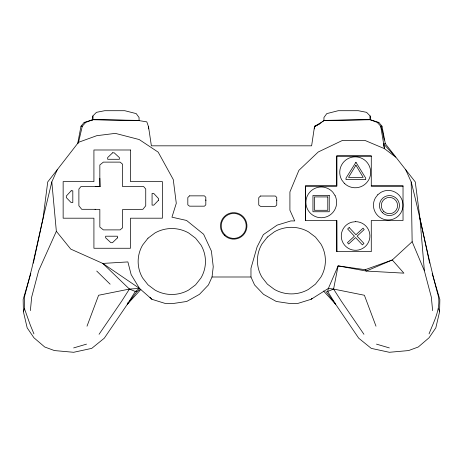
<?xml version="1.0" encoding="UTF-8"?>
<svg xmlns="http://www.w3.org/2000/svg" width="463" height="463" viewBox="0 0 463 463"><rect width="100%" height="100%" fill="white"/><g stroke="black" fill="none" stroke-linecap="round" stroke-linejoin="round"><path stroke-width="0.69" d="M91.072 120.739L92.797 119.732L92.866 115.964L96.437 112.33L104.696 110.709L124.79 110.709L136.226 113.614L139.056 117.498L139.056 120.6L146.823 121.879L148.542 126.781L151.378 145.828L311.622 145.828L314.458 126.781L323.944 120.6L370.203 119.732L378.844 122.423L382.004 126.208L385.338 143.715L415.265 181.918L419.982 218.507L424.368 270.791L431.342 297.171L432.616 310.604M405.698 169.666L411.19 181.918L412.145 241.703L392.265 259.986L365.185 269.692L338.1 265.884L328.383 288.414L327.7 291.453L335.461 304.006L358.721 338.21L371.268 348.379L389.348 352.291L408.586 350.566L418.274 347.001L429.051 337.787L435.822 327.868L439.59 311.755L439.85 299.515L432.182 273.564M30.384 310.604L31.658 297.171L38.632 270.791L56.353 231.286L51.81 181.918L57.302 169.666L78.531 142.297L82.298 126.208L85.707 122.423L92.797 119.732L139.056 120.6M56.353 231.286L70.735 249.088L102.792 263.43L139.496 288.414L151.916 299.306L164.95 303.363L174.065 303.363L186.728 301.471L199.466 294.346L208.425 284.959L212.031 276.996L213.246 266.746L211.412 251.079L203.622 234.249L186.566 220.452L171.952 217.182L176.287 203.298L173.26 179.528L158.196 152.159L139.213 139.542L115.339 133.373L96.744 135.694L78.531 142.297M92.797 119.732L84.156 122.423L80.996 126.208L77.662 143.715L78.421 142.656M363.941 334.298L341.341 301.216L333.58 289.068L338.1 265.884L366.274 271.058L403.892 273.153L392.265 259.986L366.274 271.058L365.185 269.692M33.336 263.169L43.018 218.507L51.81 181.918M30.818 273.564L23.15 299.515L23.41 311.755L27.178 327.868L33.949 337.787L44.726 347.001L54.414 350.566L73.652 352.291L91.732 348.379L104.279 338.21L127.539 304.006L135.3 291.453L139.496 288.414L131.162 274.652L127.881 261.919L102.792 263.43L129.42 289.068L135.3 291.453L137.007 291.453L140.625 289.172M127.933 302.79L127.539 304.006L140.879 289.45M23.41 311.755L24.47 308.711L24.47 296.87L31.825 268.459L43.018 218.507L47.735 181.918L57.302 169.666M411.19 181.918C420.96 220.081 428.113 258.869 438.53 296.87C440.429 310.088 433.6 321.935 429.051 333.892M87.003 326.195L98.613 295.255L129.42 289.068L139.496 288.414M128.234 302.761L127.539 304.006L137.007 291.453M129.42 289.068L121.659 301.216L99.059 334.298M384.556 139.612L384.18 140.046L382.386 130.844L380.702 126.208L377.293 122.423L370.203 119.732L370.134 115.964L366.563 112.33L358.304 110.709L338.21 110.709L326.774 113.614L323.944 117.498L323.944 120.6L322.3 121.879M385.338 143.715L383.445 143.715L395.79 157.2L384.469 148.664L364.798 140.37L342.591 140.37L318.237 151.991L298.89 170.355L289.913 191.919L289.913 210.208L294.734 220.926L290.886 220.926L277.111 225.14L263.349 234.631L257.081 246.935L250.969 268.297L250.969 276.996L254.575 284.959L263.534 294.346L276.272 301.471L288.935 303.363L298.05 303.363L311.084 299.306L312.045 298.27M320.338 123.332L321.281 122.649M311.084 299.306L328.383 288.414L333.58 289.068L364.387 295.255L375.997 326.195M314.458 126.208L319.869 123.679L314.458 126.781L314.458 128.899M327.7 291.453L333.58 289.068M73.652 347.921L86.512 344.136M323.944 120.415L370.192 119.547M100.095 186.502L95.262 186.589L100.095 186.502L99.84 178.278M84.156 122.423L85.707 122.423M377.293 122.423L378.844 122.423M80.996 126.208L82.298 126.208M382.004 126.208L380.702 126.208L384.469 148.664L383.59 144.421M403.036 186.3L371.28 186.3L371.28 156.315L336.832 156.315L336.832 186.3L305.528 186.3L305.528 220.504L336.832 220.504L336.832 251.652L371.28 251.652L371.28 220.504L403.036 220.504L403.03 185.692L371.28 185.692M95.442 209.317L81.719 209.305L78.884 205.769L78.884 189.026L80.95 186.589L99.84 186.589L99.84 164.961L103.376 162.119L120.12 162.119L122.556 164.186L122.556 186.589L143.68 186.589L145.741 189.026L145.741 205.769L142.905 209.305L122.556 209.525L122.556 227.831L120.12 229.891L103.376 229.891L99.84 227.055L99.84 209.455L95.042 209.317M212.031 276.996L250.969 276.996M92.803 119.547L139.056 120.432M376.488 344.136L389.348 347.921M96.726 271.058L110.13 284.178M149.995 297.229L151.916 299.306M323.55 291.013L335.461 304.006L334.766 302.761M325.993 291.453L335.461 304.006M412.145 241.703L424.368 270.791M33.949 333.892L30.384 325.281L24.47 308.711M276.666 200.12L276.88 200.699M205.74 199.947L205.954 200.525M438.53 308.711L439.59 311.755M419.982 218.507L429.664 263.169M305.528 220.504L305.412 185.692L336.751 185.692L336.751 155.672L371.239 155.672L371.28 156.315M336.832 251.652L336.751 220.504M370.134 115.964L370.134 118.545M148.542 126.781L148.542 128.899M92.866 115.964L92.866 118.545M355.943 162.253L346 178.105L346 179.621L365.712 179.621L365.712 178.105L355.943 162.253M355.92 165.204L348.523 177.387L363.189 177.387L355.92 165.204M377.773 194.755L375.429 197.817A14.775 14.775 0 0 0 385.656 219.757A14.775 14.775 0 0 0 402.775 202.638A14.775 14.775 0 0 0 380.835 192.405L377.773 194.755M148.004 238.19L142.65 245.02A32.416 32.416 0 0 0 142.65 277.991L148.004 284.82L154.972 290.064A34.239 34.239 0 0 0 188.626 290.058L195.6 284.82L200.948 277.991A32.416 32.416 0 0 0 200.954 245.014L195.6 238.19L188.632 232.947A34.239 34.239 0 0 0 154.972 232.953L148.004 238.19M267.382 237.062L261.983 243.96A32.728 32.728 0 0 0 261.977 277.256L267.382 284.149L274.42 289.439A34.575 34.575 0 0 0 308.404 289.439L315.442 284.149L320.842 277.25A32.728 32.728 0 0 0 320.847 243.955L315.442 237.062L308.404 231.772A34.575 34.575 0 0 0 274.42 231.772L267.382 237.062M71.169 190.797L66.319 196.028L66.319 197.597L71.07 202.522L72.813 202.522L72.813 190.797L71.169 190.797M158.56 200.19L153.809 205.121L152.067 205.121L152.067 193.395L153.71 193.395L158.56 198.621L158.56 200.19M189.517 195.849L187.816 197.551L187.816 204.82L189.517 206.174L204.461 206.174L205.815 204.82L205.815 197.261L204.397 195.849L189.517 195.849M260.443 196.017L258.742 197.724L258.742 204.993L260.443 206.342L275.387 206.342L276.741 204.993L276.741 197.429L275.329 196.017L260.443 196.017M112.619 152.796L107.688 157.547L107.688 159.284L119.413 159.284L119.413 157.646L114.187 152.796L112.619 152.796M117.388 237.941L112.463 242.693L110.888 242.693L105.662 237.843L105.662 236.205L117.388 236.205L117.388 237.941M349.166 227.536L347.62 228.977L354.398 236.194L347.481 242.624L348.633 244.018L355.549 237.588L362.407 244.881L363.953 243.44L357.095 236.147L364.196 229.544L363.044 228.155L355.943 234.758L349.166 227.536M355.59 221.661L351.886 222.153A14.318 14.318 0 0 0 344.622 245.187A14.318 14.318 0 0 0 368.571 242.033A14.318 14.318 0 0 0 355.59 221.661M130.462 149.989L93.92 149.989L93.92 181.594L63.147 181.594L63.147 218.195L93.92 218.195L93.92 248.261L130.462 248.261L130.462 218.195L162.386 218.195L162.386 181.594L130.462 181.594L130.462 149.989M329.239 195.461L312.953 195.461L312.953 211.747L329.239 211.747L329.239 195.461M327.781 196.92L314.412 196.92L314.412 210.289L327.781 210.289L327.781 196.92M344.275 183.238L341.821 180.038A15.458 15.458 0 0 1 353.859 156.905A15.458 15.458 0 0 1 369.74 177.595A15.458 15.458 0 0 1 344.275 183.238M335.096 195.623L332.88 192.272A15.377 15.377 0 0 0 307.229 196.109A15.377 15.377 0 0 0 321.548 217.737A15.377 15.377 0 0 0 335.096 195.623M382.38 212.627A9.995 9.995 0 0 0 399.1 208.147A9.995 9.995 0 0 0 386.86 195.907A9.995 9.995 0 0 0 382.38 212.627M383.682 211.325A8.149 8.149 0 0 0 397.318 207.667A8.149 8.149 0 0 0 387.34 197.689A8.149 8.149 0 0 0 383.682 211.325M224.352 235.268A13.236 13.236 0 0 0 246.495 229.33A13.236 13.236 0 0 0 230.285 213.119A13.236 13.236 0 0 0 224.352 235.268M224.885 234.735A12.484 12.484 0 0 0 245.772 229.139A12.484 12.484 0 0 0 230.481 213.848A12.484 12.484 0 0 0 224.885 234.735"/></g></svg>
